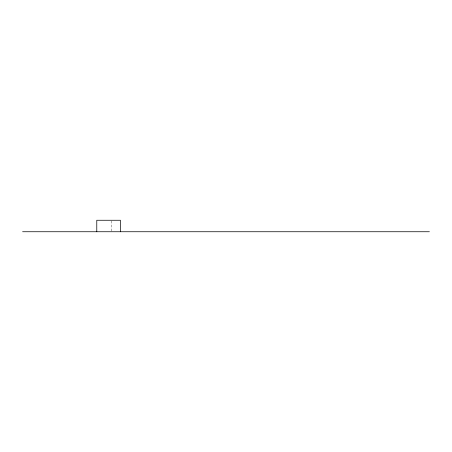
<?xml version="1.0" encoding="UTF-8"?>
<svg xmlns="http://www.w3.org/2000/svg" width="452" height="452" viewBox="0 0 452 452"><rect width="100%" height="100%" fill="white"/><g stroke="black" fill="none" stroke-linecap="round" stroke-linejoin="round"><path stroke-width="0.34" stroke-dasharray="2.26 1.69" d="M111.198 220.932L111.198 231.068"/><path stroke-width="0.68" d="M22.6 231.74L429.4 231.74M120.418 231.74L120.418 220.26L96.779 220.26L96.779 231.74"/></g></svg>
